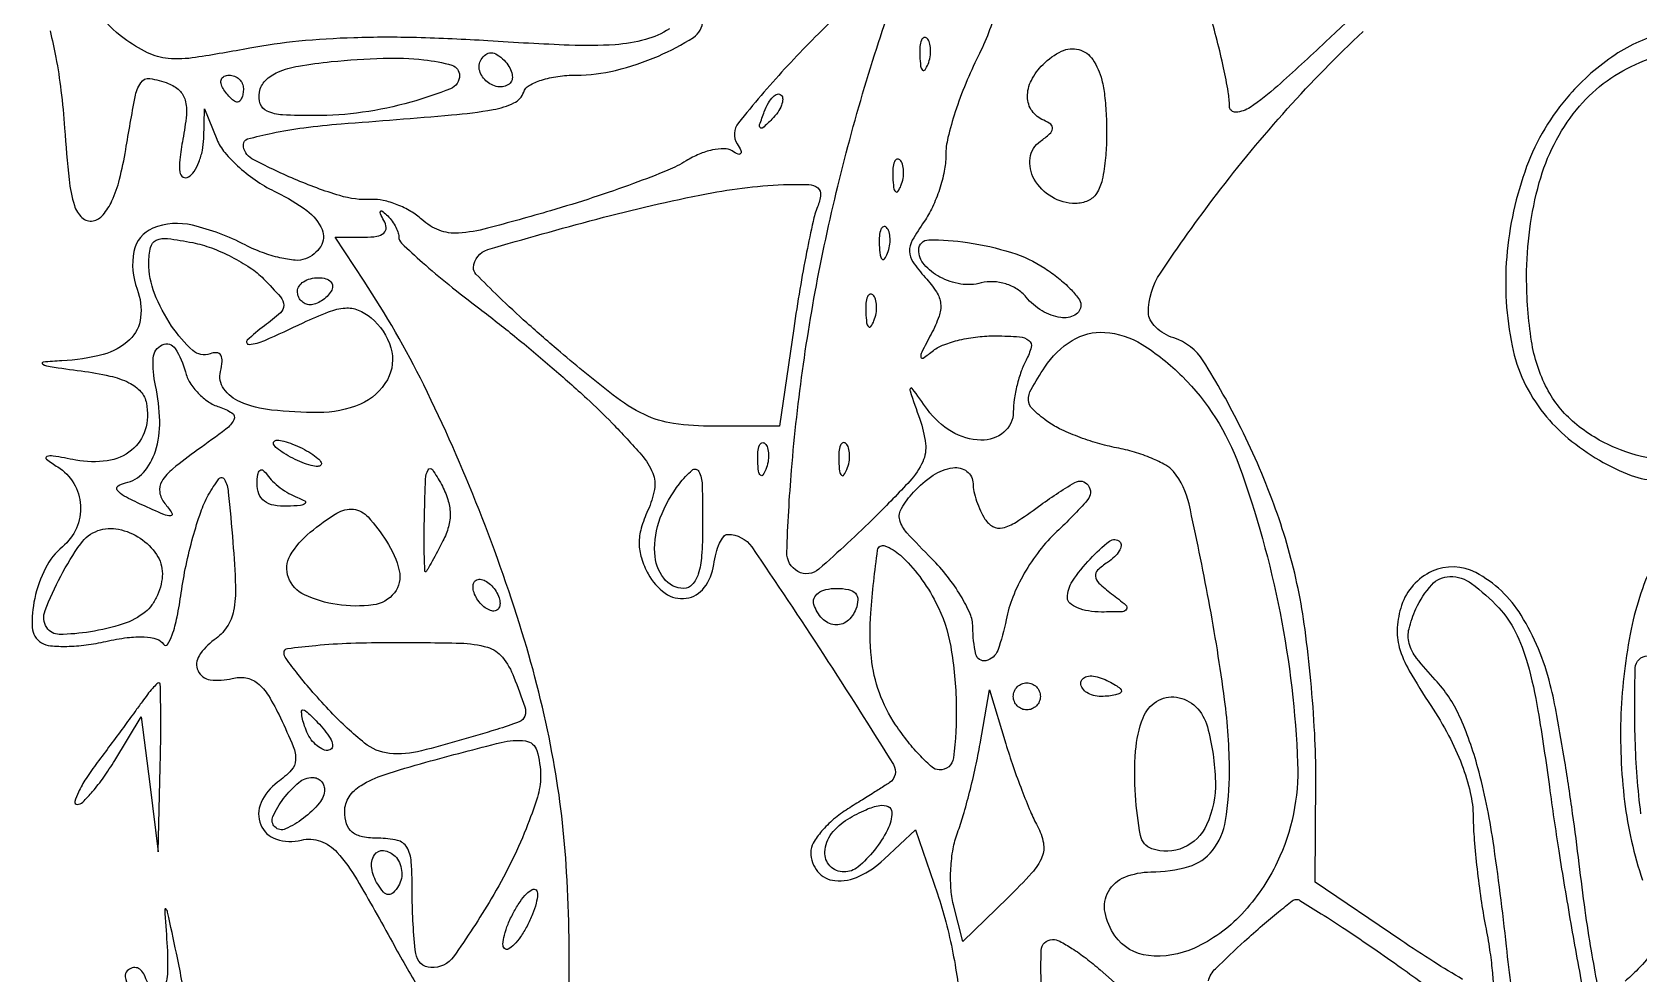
# Model space of a CAD drawing. Extents: x 4 to 800, y 0 to 528.
# Drawn here: x 180.4 to 299.3, y 204.5 to 274.2 of the extents above; entities that cross this region are included whole.
import ezdxf

# ---------------------------------------------------------------- set-up
doc = ezdxf.new("R2010")
doc.units = 0

msp = doc.modelspace()

# ---------------------------------------------------------------- linework, layer by layer
for points in [[(251.744327, 275.939691, -0.052704), (250.396397, 272.394534, 0.01966), (249.479114, 270.390906, 0.018628), (248.703942, 268.285402, 0.018957), (248.158939, 266.372853, 0.059995), (248, 265.053028, -0.049517), (247.884373, 263.888352, -0.029541), (247.530122, 262.540273, -0.029361), (247.013171, 261.225973, -0.044421), (246.400416, 260.161286, 0.023089), (245.520608, 258.772955, 0.135298), (245.309181, 257.943937, 0.149816), (245.563684, 257.167306, 0.030377), (246.48012, 256.021967, -0.039606), (247.309036, 254.94593, -0.118941), (247.61661, 254.077677, -0.113993), (247.500702, 253.142579, -0.034842), (246.915984, 251.833187, 0.004818), (246.215578, 250.487855, 0.153468), (246.154991, 250.125815, 0.557655), (246.323471, 250.051656, 0.016123), (247.08628, 250.613693, -0.079241), (247.850071, 251.040015, -0.030038), (249.023541, 251.39132, -0.028837), (250.368675, 251.626607, -0.031262), (251.695986, 251.697026, -0.015422), (253.466927, 251.625548, -0.151904), (254.15374, 251.357036, -0.297996), (254.321105, 250.847524, -0.057448), (253.945986, 249.899075, 0.03901), (253.583355, 249.072469, 0.023377), (253.277884, 248.043901, 0.023326), (253.068481, 246.985365, 0.037182), (253, 246.065741, -0.222161), (252.296523, 244.560624, -0.183343), (250.606275, 243.974682, -0.127239), (248.428342, 244.60586, -0.104411), (246.639472, 246.25, 0.001675), (245.52078, 247.807707, 0.496442), (245.384452, 247.810848, 0.256635), (245.350762, 247.614361, 0.001138), (246.073169, 245.538478, -0.053896), (246.49975, 243.712324, -0.137757), (246.295882, 242.381397, -0.080905), (245.336959, 240.940649, -0.011005), (242.80567, 238.3339, -0.013992), (238.607445, 234.422129, -0.315934), (237.049017, 234.249869, -0.282752), (236.231745, 235.684755, -0.012089), (236.581172, 241.75, -0.02968), (238.799415, 257.370247, -0.027669), (242.884984, 272.996283, -0.02811), (247.990444, 286.26688, -0.097299)], [(282.34205, 278.950146, 0.017226), (276.099138, 273.454711, -0.0062), (272.551314, 270.190055, -0.03528), (270.528191, 268.616894, -0.130373), (269.475376, 268.25497, -0.435412), (269, 268.697371, 0.042973), (268.908835, 269.756148, 0.009702), (268.565306, 271.531005, 0.009985), (268.086671, 273.570038, 0.009536), (267.520191, 275.620055, 0.011497)], [(227.54267, 274.436001, -0.078463), (225.759865, 273.632495, -0.050063), (223.512846, 273.254206, -0.027382), (220.128091, 273.213599, -0.005492), (214.103507, 273.537659, 0.009651), (208.824977, 273.777574, 0.014224), (204.185354, 273.766772, 0.016147), (200.091511, 273.508253, 0.022789), (196.473143, 272.994932, -0.008577), (192.452096, 272.307427, -0.057553), (190.430617, 272.232183, -0.095708), (188.908666, 272.65112, -0.045042), (187.162306, 273.720548, -0.074956), (185.151829, 275.746066, -0.129614)], [(239.746722, 275.203331, 0.016779), (236.070766, 271.459904, 0.016927), (232.650741, 267.472066, 0.317194), (232.555739, 265.909812, -0.024453), (232.830628, 265.41218, -0.275549), (232.812903, 265.19643, -0.358614), (232.631558, 265.147718, -0.031844), (232.182754, 265.387052, 0.140751), (231.589932, 265.553618, 0.05186), (230.718096, 265.457871, 0.046247), (229.733192, 265.147325, 0.040878), (228.778246, 264.650682, -0.043711), (227.431465, 263.959905, -0.008566), (224.890396, 262.976, -0.00903), (221.879345, 261.930373, -0.008261), (218.74225, 260.961148, -0.005737), (214.073048, 259.660576, -0.047935), (211.912242, 259.302134, -0.109393), (210.501842, 259.514329, -0.09234), (209.213747, 260.306562, 0.050795), (208.390952, 260.911606, 0.038481), (207.384025, 261.405021, 0.039415), (206.355191, 261.723185, 0.06976), (205.471497, 261.795664, -0.088762), (203.127993, 262.077288, -0.027334), (199.773271, 263.306845, -0.020741), (196.632397, 264.81416, -0.277264), (196, 265.866914, -0.337601), (196.310023, 266.273739, -0.015207), (198.129687, 266.715262, -0.020226), (200.470694, 267.110322, -0.012469), (203.25, 267.394231, 0.001773), (211.415763, 268.052236, 0.022206), (214.489258, 268.448922, 0.067745), (216.033041, 268.940112, 0.204199), (216.75, 269.75, -0.18567), (217.146301, 270.231237, -0.050866), (218.062504, 270.632812, -0.044125), (219.275452, 270.90819, -0.033776), (220.632993, 271, 0.060295), (223.558956, 271.354127, 0.041798), (226.720629, 272.417454, 0.039973), (229.311058, 273.792129, 0.256143), (230, 275.048733, 0.359458)], [(181.682913, 274.288611, -0.013167), (182.114683, 272.310607, -0.017251), (182.495899, 269.856103, -0.012039), (182.763117, 267.066679, 0.007903), (183.094911, 263.27285, 0.048707), (183.484561, 261.354368, 0.130932), (184.050246, 260.448264, 0.240103), (184.866143, 260.212738, 0.173498), (185.612001, 260.653594, 0.065765), (186.266178, 261.692286, 0.045963), (186.829488, 263.290603, 0.020222), (187.289837, 265.487617, -0.004338), (187.977886, 269.384032, -0.097439), (188.397732, 270.442172, -0.294925), (189.067808, 270.745613, -0.054563), (190.441966, 270.383896, -0.096361), (191.257593, 269.874199, -0.141949), (191.687811, 269.153411, -0.08845), (191.775691, 268.0526, -0.022171), (191.521314, 266.261923, 0.015712), (191.284595, 264.737207, 0.067514), (191.295794, 263.82063, 0.224765), (191.538347, 263.457761, 0.280252), (191.93622, 263.460582, 0.113219), (192.349048, 263.868203, 0.047401), (192.706134, 264.568509, 0.04367), (192.960421, 265.422127, 0.043356), (193.063386, 266.309017), (193.126773, 268.5), (194.031527, 266.249014, 0.081355), (194.62672, 265.266198, 0.034599), (195.707993, 264.164514, 0.033072), (197.049805, 263.124293, 0.037109), (198.46814, 262.313802, -0.047574), (200.698243, 260.976868, -0.132842), (201.823411, 259.561125, -0.248226), (201.725267, 258.324821, -0.161009), (200.590257, 257.396261, -0.114763), (199.843796, 257.292681, -0.034286), (198.701451, 257.476081, -0.032396), (197.407469, 257.865751, -0.030003), (196.139917, 258.427646, 0.060111), (192.240138, 259.882959, 0.157611), (189.296242, 259.660109, 0.253568), (187.888778, 257.940555, 0.13903), (188.132024, 255.152751, -0.120121), (188.393628, 253.057697, -0.175614), (187.572042, 251.410028, -0.127047), (185.608136, 250.317117, -0.05155), (182.55887, 249.849806, 0.010703), (181.171122, 249.751853, 0.747389), (181.141455, 249.601861, 0.084643), (181.706107, 249.41879, 0.002968), (183.991056, 249.099806, -0.021273), (186.115924, 248.723434, -0.06076), (187.529064, 248.224795, -0.095203), (188.397445, 247.564067, -0.136548), (188.823632, 246.701961, -0.119082), (188.72628, 244.730657, -0.153115), (187.721704, 243.231141, -0.134159), (185.917127, 242.446945, -0.082991), (183.590658, 242.499037, 0.005165), (181.908184, 242.80113, 0.132702), (181.45067, 242.756827, 0.59382), (181.422828, 242.557348, 0.019847), (182.25, 241.993805, -0.11994), (183.439743, 240.775871, -0.1196), (183.938314, 239.146138, -0.118623), (183.635879, 237.458584, -0.116674), (182.598113, 236.081427, 0.103853), (181.346573, 234.505294, 0.06229), (180.546951, 232.2428, 0.067108), (180.372786, 230.104969, 0.245908), (181.043568, 228.973073, 0.116825), (181.721755, 228.747593, 0.027356), (182.92681, 228.706986, 0.026737), (184.354172, 228.813488, 0.023476), (185.826301, 229.073593, -0.022782), (187.398158, 229.35357, -0.045086), (188.662932, 229.404952, -0.060837), (189.586361, 229.245457, -0.183175), (190.084928, 228.862583, 0.542587), (190.380401, 228.8558, 0.066966), (190.732377, 229.556071, 0.033397), (191.092459, 230.881618, 0.01486), (191.396684, 232.667206, -0.017533), (191.753034, 234.693289, -0.015301), (192.264272, 236.784544, -0.015561), (192.843435, 238.647049, -0.043308), (193.400461, 239.8972, -0.036679), (194.190621, 241.105752, -0.549483), (194.604608, 241.069866, -0.095881), (194.882267, 240.13347, -0.003454), (195.220098, 236.3972, -0.01146), (195.415719, 233.159549, -0.056683), (195.277616, 231.341503, -0.10165), (194.782626, 230.142996, -0.091037), (193.839405, 229.181578, 0.096791), (192.716586, 228.010672, 0.257371), (192.640875, 226.893178, 0.256787), (193.545853, 226.230678, 0.096545), (195.166938, 226.333404, -0.106191), (196.180408, 226.378219, -0.129972), (197.041184, 225.987719, -0.08471), (197.850368, 225.060248, -0.025857), (198.740821, 223.417314, -0.012455), (199.68761, 221.297544, -0.110564), (199.864542, 220.296378, -0.179911), (199.543407, 219.539621, -0.045553), (198.524262, 218.641399, 0.130423), (197.305726, 217.134677, 0.20593), (197.28202, 215.497747, 0.218894), (198.438113, 214.424817, 0.141692), (200.293189, 214.358738, -0.148806), (201.699047, 214.289034, -0.12506), (202.940071, 213.451229, -0.049915), (204.413381, 211.423776, -0.006595), (207.033871, 206.798541, 0.007529), (208.988294, 203.363894, 0.006247)], [(286.265015, 204.049436, -0.01149), (284.132127, 205.341494, -0.007065), (281.67843, 206.95528), (275.3558, 211.242834), (275.394139, 218.871417, 0.01479), (275.310787, 222.265518, 0.009686), (275.023391, 226.168479, 0.009746), (274.595187, 229.963279, 0.018392), (274.078181, 233, 0.035178), (272.421342, 238.855578, 0.028677), (269.863216, 244.849067, 0.025295), (267.054311, 249.855129, 0.177211), (264.875537, 251.539503, -0.057843), (264.15834, 251.862272, -0.061637), (263.550939, 252.335202, -0.069168), (263.138864, 252.879517, -0.128166), (263, 253.412351, -0.148073), (263.887078, 256.342076, -0.015959), (268.048343, 262.1717, -0.019834), (273.284833, 268.496822, -0.021192), (278.896623, 274.243123, -0.039869)], [(301.237108, 274.120038, 0.088667), (297.543668, 272.501851, 0.065206), (294.177144, 269.548975, 0.091782), (291.003578, 264.224303, 0.068511), (289.524651, 257.53605, 0.070893), (289.92491, 250.954144, 0.118372), (292.266223, 245.954109, 0.05142), (294.082977, 244.10411, 0.040463), (296.38531, 242.492113, 0.04192), (298.74889, 241.361552, 0.09084), (300.722506, 241, -0.012901)], [(300.677731, 242.53719, -0.062002), (297.588354, 243.398637, -0.075936), (294.546819, 245.252392, -0.098482), (292.509394, 247.795095, -0.081888), (291.364912, 251.298106, -0.038111), (291, 256.078662, -0.06691), (291.93588, 263.040933, -0.10332), (294.693041, 268.426695, -0.117762), (299.062472, 271.79892, -0.106354), (304.654292, 272.996262, -0.088901)], [(220.090514, 202.281341, 0.019879), (219.931517, 211.97642, 0.030755), (218.948816, 220.291165, 0.028719), (216.809754, 229.164353, 0.020567), (213.452379, 238.805251, 0.020667), (209.346812, 248.059191, 0.030699), (204.940569, 255.75), (202.803597, 259), (204.960816, 259, 0.038052), (205.880098, 259.070062, 0.141809), (206.4012, 259.311498, 0.236332), (206.564833, 259.708409, 0.112744), (206.398692, 260.25, -0.015014), (206.142093, 260.728576, -0.226751), (206.139122, 260.912236, -0.476478), (206.255494, 260.942162, -0.025923), (206.589675, 260.666667, -0.042615), (206.938014, 260.288486, -0.037904), (207.232592, 259.842179, -0.039884), (207.435381, 259.397546, -0.087264), (207.5, 259.030112, 0.206979), (207.705711, 258.554464, 0.006849), (209.2625, 257.130948, 0.012016), (211.200696, 255.488525, 0.007956), (213.5, 253.6928, -0.009334), (216.075177, 251.670172, -0.006874), (218.853736, 249.338313, -0.006951), (221.421147, 247.059766, -0.015383), (223.299951, 245.236038, -0.01235), (225.468848, 242.883526, -0.082895), (226.302863, 241.537455, -0.142762), (226.430752, 240.331818, -0.062481), (225.94707, 238.783176, 0.036472), (225.452586, 237.447698, 0.071476), (225.29582, 236.32712, 0.075943), (225.463999, 235.252979, 0.046155), (225.964591, 234.066163, 0.116859), (227.228734, 232.636581, 0.191301), (228.779613, 232.263558, 0.199455), (230.1165, 233.057201, 0.125554), (230.819551, 234.760216, -0.029928), (230.994833, 235.618067, -0.043771), (231.258192, 236.342063, -0.052308), (231.563244, 236.849947, -0.235565), (231.864065, 237, -0.247581), (233.631519, 236.067676, -0.005943), (238.948123, 228.094582, -0.005141), (244.123435, 219.947753, -0.409503), (243.819761, 218.600435, -0.002738), (243.595586, 218.457916, -0.000112), (242.786117, 217.949755, -0.000195), (241.826786, 217.348337, -0.000139), (240.75, 216.674287, 0.036238), (239.697667, 215.904638, 0.040367), (238.807813, 215.016187, 0.044239), (238.189069, 214.144108, 0.132939), (238, 213.445562, 0.175745), (238.513533, 212.02967, 0.198007), (239.788184, 211.359637, 0.135297), (241.594258, 211.680744, 0.077473), (243.43468, 212.938635), (245.767599, 215.130298), (247.383799, 210.38701, -0.01917), (248.003876, 208.309562, -0.014496), (248.529739, 205.987829, -0.014714), (248.89655, 203.775687, -0.032664)], [(296.249326, 203.644841, -0.003603), (295.800692, 206.167488, -0.0076), (295.337088, 209.162029, -0.005049), (294.892371, 212.609235, 0.005457), (294.408828, 216.333419, 0.004943), (293.829122, 220.171252, 0.004954), (293.242149, 223.596629, 0.015762), (292.75545, 225.867367, 0.077403), (290.599679, 231.006903, 0.133118), (287.239175, 234.165647, 0.233938), (284.003679, 234.263289, 0.208243), (281.741345, 231.73905, 0.062669), (281.417342, 230.098131, 0.088844), (281.576582, 228.621879, 0.059902), (282.312777, 226.901442, 0.015258), (283.913017, 224.317605, -0.024814), (285.219774, 222.114722, -0.030678), (286.202263, 219.940706, -0.033902), (286.824871, 217.894225, -0.053899), (287.043551, 216.078555, 0.016932), (287.121438, 214.387672, 0.008169), (287.329775, 212.229326, 0.00809), (287.620431, 209.984185, 0.011496), (287.956773, 208, -0.00986), (288.260091, 206.24549, -0.014696), (288.449749, 204.699635, -0.009649), (288.543479, 203.424812, -0.211924)], [(300.5, 235.192056, 0.062041), (298.742933, 229.987011, 0.040832), (297.985173, 223.703584, 0.040102), (298.256133, 217.219206, 0.051389), (299.585928, 211.398653, -0.010498)], [(290.369969, 200.322242, -0.016099), (289.50972, 206.5, 0.010342), (288.51581, 214.293458, 0.028455), (287.391402, 219.716995, 0.040851), (286.016796, 223.566466, 0.082832), (284.232913, 226.231201, -0.022349), (282.857651, 227.829548, -0.100603), (282.307401, 228.925529, -0.127896), (282.296168, 230.010432, -0.045899), (282.809481, 231.481201, -0.076287), (283.978555, 233.266343, -0.209271), (285.320833, 233.875654, -0.164308), (286.923661, 233.358386, -0.044713), (288.9397, 231.564186, -0.074359), (290.156496, 229.807344, -0.045503), (291.061239, 227.449271, -0.028019), (291.838095, 223.965309, -0.007382), (292.684113, 218.314186, 0.005671), (293.379737, 213.55656, 0.003928), (294.269589, 208.192102, 0.003961), (295.205912, 203.051321, 0.008125)], [(299.460724, 216.297401, -0.023801), (299.038715, 221.819612, -0.015121), (299.046973, 227.107212, -0.404929), (299.968615, 228, 0.181676)], [(267.43707, 203.95216, -0.129831), (267.969535, 204.842218, -0.008907), (270.125195, 206.873269, -0.005427), (271.449362, 208.0511, -0.008111), (272.634028, 209.048728, -0.004067), (273.65268, 209.864993, -0.150838), (273.926815, 209.970687, -0.157184), (274.222598, 209.897286, -0.002229), (275.791939, 208.914438, -0.005938), (277.605735, 207.736816, -0.003848), (279.676815, 206.333782, -0.003434), (281.717492, 204.90755, -0.00551), (283.436315, 203.65991, -0.001473)], [(255.125225, 202.141735, -0.021683), (255.065465, 206.190788, -0.405861), (255.89816, 207, -0.121715), (256.431958, 206.868104, -0.020813), (257.343024, 206.339063, -0.021622), (258.381992, 205.611435, -0.017798), (259.426194, 204.75), (261.963915, 202.5)], [(300.275094, 206.029043, -0.039285), (299.113706, 204.669261, -0.025421), (298.28489, 203.920694, -0.040305)]]:
    msp.add_lwpolyline(points, format="xyb")
for points in [[(246.078947, 272.416667, 0.018894), (246.137993, 271.670344, 0.168741), (246.279315, 271.37858, 0.470617), (246.461564, 271.395823, 0.054073), (246.683114, 271.8125, 0.051402), (246.839148, 272.359369, 0.05415), (246.876576, 272.916927, 0.060344), (246.797407, 273.402231, 0.126455), (246.604167, 273.729167, 0.296942), (246.385309, 273.77538, 0.208169), (246.200665, 273.592839, 0.077125), (246.089945, 273.112848, 0.028489)], [(215.749864, 270.416531, -0.222509), (214.958406, 270.129854, -0.14837), (214.049532, 270.498109, -0.146836), (213.492512, 271.312904, -0.218805), (213.596556, 272.156231, -0.094625), (213.940704, 272.531428, -0.169261), (214.335356, 272.655459, -0.136091), (214.785686, 272.515485, -0.053431), (215.296201, 272.103799, -0.055675), (215.659942, 271.648583, -0.075207), (215.871032, 271.166597, -0.09457), (215.903147, 270.733892, -0.169316)], [(259.554627, 270.638373, -0.034279), (259.75975, 269.494073, -0.015522), (259.878162, 267.975139, -0.015285), (259.904336, 266.358535, -0.020217), (259.823679, 264.888373, -0.027933), (259.573403, 263.244523, -0.093262), (259.157357, 262.240749, -0.143155), (258.51998, 261.695662, -0.106179), (257.608986, 261.5, -0.133323), (255.839865, 261.980267, -0.132041), (254.548763, 263.290442, -0.163306), (254.243756, 264.861558, -0.210298), (255, 266.104598, 0.028578), (255.686107, 266.644627, 0.173566), (255.900669, 267.034474, 0.275254), (255.771258, 267.360572, 0.067689), (255.25, 267.659464, -0.144307), (254.382694, 268.349559, -0.151132), (254.047999, 269.38702, -0.121903), (254.335686, 270.612751, -0.078223), (255.2, 271.8, -0.084287), (256.569976, 272.772302, -0.179318), (257.845282, 272.892765, -0.181593), (258.880037, 272.154109, -0.086631)], [(212, 270.981248, -0.305775), (211.335975, 269.996961, -0.028164), (208.402287, 269.000292, -0.032453), (204.822292, 268.251071, -0.035369), (201.277453, 268, -0.013213), (198.89998, 268.06284, -0.088043), (197.750568, 268.330129, -0.211942), (197.248738, 268.869913, -0.130423), (197.185357, 269.75, -0.148352), (197.630552, 270.600887, -0.098896), (198.546867, 271.223805, -0.057887), (200.08201, 271.672314, -0.017193), (202.508681, 272, -0.016988), (206.349163, 272.253332, -0.034719), (209.365292, 272.140128, -0.0441), (211.43758, 271.730685, -0.333496)], [(196, 270, -0.042167), (195.967655, 269.617151, -0.061769), (195.870461, 269.29375, -0.081139), (195.727648, 269.07446, -0.210953), (195.559017, 269, -0.151918), (195.34829, 269.065539, -0.038439), (195.066025, 269.29375, -0.035638), (194.768994, 269.617226, -0.029505), (194.5, 270, -0.082592), (194.343488, 270.3821, -0.161196), (194.3746, 270.70625, -0.182303), (194.586039, 270.921712, -0.108972), (194.940983, 271, -0.093332), (195.345238, 270.923877, -0.09642), (195.688914, 270.70625, -0.099167), (195.918938, 270.381556, -0.105053)], [(235.124088, 267.733333, -0.011214), (234.463552, 267.106486, -0.400052), (234.270328, 267.111181, -0.286372), (234.21821, 267.336218, -0.008399), (234.564293, 268.293128, -0.036269), (234.866277, 268.940734, -0.070189), (235.210949, 269.395085, -0.120343), (235.538684, 269.59249, -0.278911), (235.806872, 269.526461, -0.20742), (235.927901, 269.220211, -0.082976), (235.837219, 268.768815, -0.063152), (235.558688, 268.246577, -0.043285)], [(244.078947, 263.416667, 0.018894), (244.137993, 262.670344, 0.168741), (244.279315, 262.37858, 0.470617), (244.461564, 262.395823, 0.054073), (244.683114, 262.8125, 0.051402), (244.839148, 263.359369, 0.05415), (244.876576, 263.916927, 0.060344), (244.797407, 264.402231, 0.126455), (244.604167, 264.729167, 0.296942), (244.385309, 264.77538, 0.208169), (244.200665, 264.592839, 0.077125), (244.089945, 264.112848, 0.028489)], [(238.504838, 261.25, 0.042135), (238.170894, 260.173428, 0.005863), (237.695346, 257.884375, 0.006676), (237.199209, 255.154108, 0.005618), (236.744935, 252.25), (235.694171, 245), (230.816974, 245, -0.034872), (227.847525, 245.207351, -0.077967), (225.688533, 245.863512, -0.05345), (223.373959, 247.306478, -0.009815), (219.464254, 250.493358, -0.006678), (216.985825, 252.653453, -0.010258), (214.904516, 254.595305, -0.005068), (213.210522, 256.275807, -0.21324), (213.035029, 256.743358, -0.315088), (214.100645, 258.084, -0.007595), (222.159986, 260.345136, -0.016148), (230.296439, 262.216326, -0.04024), (236.356989, 262.906034, -0.021109), (237.857195, 262.892032, -0.152484), (238.526522, 262.644532, -0.264853), (238.736132, 262.143402, -0.065931)], [(243.078947, 258.416667, 0.018894), (243.137993, 257.670344, 0.168741), (243.279315, 257.37858, 0.470617), (243.461564, 257.395823, 0.054073), (243.683114, 257.8125, 0.051402), (243.839148, 258.359369, 0.05415), (243.876576, 258.916927, 0.060344), (243.797407, 259.402231, 0.126455), (243.604167, 259.729167, 0.296942), (243.385309, 259.77538, 0.208169), (243.200665, 259.592839, 0.077125), (243.089945, 259.112848, 0.028489)], [(197.496528, 255.918022, -0.013245), (198.749841, 254.576735, -0.178635), (198.98966, 253.961122, -0.219815), (198.74376, 253.402722, -0.021055), (197.55887, 252.442328, 0.030337), (196.28152, 251.367121, 0.705653), (196.414616, 251.067927, 0.084984), (197.588471, 251.3631, 0.007265), (200.418041, 252.662308, -0.01826), (202.312061, 253.482031, -0.074406), (203.532163, 253.75923, -0.114734), (204.494913, 253.610172, -0.077819), (205.451968, 253.039863, -0.148653), (206.917631, 250.817006, -0.201336), (206.65747, 248.452298, -0.165653), (204.665413, 246.649615, -0.103287), (201.55, 246.013655, -0.025586), (198.090825, 246.206315, -0.073037), (195.762662, 246.807281, -0.138479), (194.543688, 247.780259, -0.223023), (194.306197, 249.062896, 0.043157), (194.432242, 249.799309, 0.154919), (194.327508, 250.258732, 0.247848), (194.020851, 250.448165, 0.108893), (193.534735, 250.374955, -0.2836), (192.24984, 250.617114, -0.059533), (190.686162, 252.425701, -0.055858), (189.421923, 254.840057, -0.09296), (189, 257.089817, -0.054789), (189.127161, 258.246796, -0.233165), (189.550579, 258.773539, -0.141678), (190.392958, 258.904378, -0.017502), (192.246528, 258.600694, -0.040499), (193.636168, 258.20358, -0.028281), (195.127908, 257.544821, -0.028649), (196.495049, 256.74438, -0.051506)], [(255.323588, 256.707547, -0.023671), (256.348312, 255.964522, -0.030188), (257.213804, 255.182051, -0.031028), (257.835767, 254.463313, -0.16428), (258, 253.976947, -0.274815), (257.559009, 253.235201, -0.162157), (256.512162, 253.048485, -0.100443), (255.128966, 253.545921, -0.08335), (253.942301, 254.569523, 0.077736), (253.281583, 255.15243, 0.066023), (252.437343, 255.545658, 0.065585), (251.514029, 255.707062, 0.074602), (250.621892, 255.611374, -0.1029), (249.107109, 255.534508, -0.083637), (247.561711, 256.048806, -0.09312), (246.406443, 256.97134, -0.179708), (246, 258.065665, -0.412716), (246.738121, 258.807571, -0.037458), (249.614415, 258.606578, -0.039184), (252.854781, 257.871839, -0.069797)], [(202.5, 255, -0.06081), (202.193797, 254.617485, -0.051032), (201.7871, 254.29375, -0.053229), (201.346558, 254.073302, -0.089642), (200.940983, 254, -0.105429), (200.581949, 254.076556, -0.099231), (200.276414, 254.29375, -0.096318), (200.071618, 254.618268, -0.092995), (200, 255, -0.153634), (200.120018, 255.381379, -0.097988), (200.457961, 255.70625, -0.080552), (200.962904, 255.925455, -0.062283), (201.559017, 256, -0.066118), (202.110654, 255.926733, -0.138808), (202.478525, 255.70625, -0.191142), (202.607943, 255.379648, -0.139169)], [(242.078947, 253.416667, 0.018894), (242.137993, 252.670344, 0.168741), (242.279315, 252.37858, 0.470617), (242.461564, 252.395823, 0.054073), (242.683114, 252.8125, 0.051402), (242.839148, 253.359369, 0.05415), (242.876576, 253.916927, 0.060344), (242.797407, 254.402231, 0.126455), (242.604167, 254.729167, 0.296942), (242.385309, 254.77538, 0.208169), (242.200665, 254.592839, 0.077125), (242.089945, 254.112848, 0.028489)], [(191.70159, 249.033119, 0.075402), (192.045473, 248.23383, 0.052624), (192.649766, 247.458365, 0.052349), (193.407266, 246.82153, 0.071908), (194.207142, 246.434256, -0.067509), (195.15576, 245.985178, -0.381938), (195.289909, 245.489212, -0.114569), (194.7111, 244.793118, -0.007646), (192.605524, 243.245945, 0.016066), (190.786268, 241.861393, 0.084493), (189.961715, 240.920401, 0.178625), (189.800926, 240.11662, 0.13497), (190.174642, 239.28957, -0.02745), (190.708525, 238.569262, -0.578073), (190.611817, 238.376656, -0.116795), (190.117885, 238.464166, -0.00491), (188.477093, 239.192391, -0.014232), (187.175597, 239.830727, -0.111101), (186.6649, 240.265922, -0.425698), (186.716441, 240.582943, -0.103985), (187.261817, 240.811905, 0.166325), (188.598658, 241.577126, 0.105622), (189.484248, 243.157331, 0.079508), (189.803092, 245.392904, 0.049839), (189.495064, 248.022471, -0.067622), (189.329625, 250.056299, -0.278755), (189.995645, 251.03489, -0.373676), (190.947263, 250.755356, -0.078685)], [(265.497173, 248.702827, -0.10953), (269.718513, 242.076302, -0.038916), (272.745477, 231.190979, -0.038655), (274.044379, 220.059368, -0.121075), (272.543145, 212.732165, -0.077963), (269.911983, 208.87526, -0.097884), (266.400547, 206.361183, -0.133798), (262.999952, 205.811698, -0.216796), (260.52098, 207.273509, -0.106345), (259.788587, 209.010047, -0.177063), (260.043635, 210.558279, -0.169514), (261.254318, 211.622699, -0.09664), (263.188186, 212, 0.07132), (265.98239, 212.4006, 0.156788), (267.749251, 213.598612, 0.12694), (268.711551, 215.804307, 0.039735), (269, 219.42822, 0.033331), (268.644134, 224.760728, 0.012797), (267.468516, 232.098429, 0.008545), (266.005573, 239.258375, 0.11582), (264.854717, 241.645393, 0.096208), (264.280672, 242.12803, 0.027837), (263.234123, 242.635667, 0.026881), (261.965725, 243.087506, 0.02576), (260.638105, 243.408114, -0.025454), (259.241326, 243.744518, -0.019953), (257.765314, 244.245377, -0.020361), (256.427094, 244.823444, -0.045757), (255.479288, 245.391487, -0.033387), (254.41656, 246.283203, -0.194434), (254.12323, 246.936803, -0.140462), (254.319282, 247.733368, -0.014905), (255.328608, 249.378766, -0.109542), (257.35571, 251.35441, -0.156434), (259.775885, 251.956878, -0.123802), (262.525838, 251.067719, -0.056641)], [(201, 243, -0.027796), (201.514186, 242.625641, -0.102785), (201.765625, 242.315379, -0.335455), (201.732273, 242.122372, -0.190341), (201.5, 242.030626, -0.067616), (201.012663, 242.096832, -0.024967), (200.353125, 242.315379, -0.024204), (199.647707, 242.628962, -0.026766), (199, 243, -0.027796), (198.485814, 243.374359, -0.102785), (198.234375, 243.684621, -0.335455), (198.267727, 243.877628, -0.190341), (198.5, 243.969374, -0.067616), (198.987337, 243.903168, -0.024967), (199.646875, 243.684621, -0.024204), (200.352293, 243.371038, -0.026766)], [(234.683114, 241.8125, -0.054073), (234.461564, 241.395823, -0.470617), (234.279315, 241.37858, -0.168741), (234.137993, 241.670344, -0.018894), (234.078947, 242.416667, -0.028489), (234.089945, 243.112848, -0.077125), (234.200665, 243.592839, -0.208169), (234.385309, 243.77538, -0.296942), (234.604167, 243.729167, -0.126455), (234.797407, 243.402231, -0.060344), (234.876576, 242.916927, -0.05415), (234.839148, 242.359369, -0.051402)], [(240.078947, 242.416667, 0.018894), (240.137993, 241.670344, 0.168741), (240.279315, 241.37858, 0.470617), (240.461564, 241.395823, 0.054073), (240.683114, 241.8125, 0.051402), (240.839148, 242.359369, 0.05415), (240.876576, 242.916927, 0.060344), (240.797407, 243.402231, 0.126455), (240.604167, 243.729167, 0.296942), (240.385309, 243.77538, 0.208169), (240.200665, 243.592839, 0.077125), (240.089945, 243.112848, 0.028489)], [(200, 239.728891, -0.039499), (200.546389, 239.469868, -0.51614), (200.564651, 239.280625, -0.158373), (200.227414, 239.138078, -0.012676), (199.25, 239.078947, -0.05361), (198.258282, 239.150519, -0.116248), (197.561933, 239.453688, -0.140422), (197.154331, 239.990198, -0.095143), (197.015313, 240.75, -0.029585), (197.061652, 241.431383, -0.184474), (197.223917, 241.734209, -0.365822), (197.46018, 241.737197, -0.073435), (197.765313, 241.399944, 0.055286), (198.154583, 240.93712, 0.029751), (198.724811, 240.455299, 0.02924), (199.371863, 240.02802, 0.040378)], [(210.774729, 236.516435, -0.002693), (210.35885, 235.724902, -0.003655), (209.974342, 235.015113, -0.002452), (209.644659, 234.423885, -0.040573), (209.518351, 234.237139, -0.692184), (209.436804, 234.263794, -0.004147), (209.397774, 235.357554, -0.007923), (209.381913, 236.733205, -0.004329), (209.403806, 238.420441, -0.004385), (209.485124, 241.094406, -0.116676), (209.67524, 241.777431, -0.557934), (209.994506, 241.793149, -0.027652), (210.660184, 240.699737, -0.045227), (211.131447, 239.58878, -0.070974), (211.305716, 238.567969, -0.073676), (211.185299, 237.566896, -0.052945)], [(230, 237.5, -0.017581), (229.926588, 235.412809, -0.057535), (229.67261, 234.057603, -0.106974), (229.235547, 233.282326, -0.214271), (228.606989, 233, -0.23742), (227.116342, 233.750102, -0.15009), (226.452698, 235.623678, -0.100541), (226.865633, 238.216363, -0.075188), (228.277679, 240.75, -0.047925), (229.219056, 241.751791, -0.484345), (229.706277, 241.662432, -0.116099), (229.960098, 240.693302, -0.006248)], [(250.015313, 240.75, 0.052094), (250.082732, 240.173128, 0.026118), (250.280603, 239.465495, 0.025612), (250.564083, 238.747633, 0.03436), (250.896927, 238.132536, 0.129165), (251.492301, 237.578782, 0.18249), (252.203272, 237.484907, 0.086195), (253.205624, 237.910694, 0.015747), (254.869315, 239.061501, -0.025345), (257.54723, 240.838887, -0.387901), (258.545719, 240.631505, -0.350372), (258.493557, 239.547142, -0.024344), (256.21466, 237.200523, 0.040488), (254.934586, 235.794392, 0.03402), (253.813818, 234.118902, 0.034728), (252.95641, 232.353499, 0.049352), (252.467763, 230.679854, -0.04121), (251.845209, 228.411174, -0.256318), (250.969228, 227.644783, -0.412177), (250.22717, 228.11518, -0.056033), (250, 230.13594, 0.103084), (249.795322, 231.118168, 0.032656), (249.105585, 232.455501, 0.031036), (248.12045, 233.884669, 0.029967), (246.955184, 235.198662, -0.011458), (245.117244, 237.122828, -0.118771), (244.592813, 238.075685, -0.207051), (244.713899, 238.924874, -0.046433), (245.610172, 240.121739, -0.06197), (247.066442, 241.377123, -0.111966), (248.530402, 241.935976, -0.203205), (249.561654, 241.662428, -0.228431)], [(206.595237, 236.494994, -0.087479), (207.535444, 234.30501, -0.226805), (207.178129, 232.66918, -0.19801), (205.605796, 231.771599, -0.068477), (202.93957, 231.795562, -0.072768), (200.523827, 232.519101, -0.197021), (199.333349, 233.808703, -0.223911), (199.470318, 235.43226, -0.09161), (200.944025, 237.155758, -0.029374), (202.922599, 238.574045, -0.171552), (204.152641, 238.853502, -0.18538), (205.230063, 238.288477, -0.035306)], [(190, 234.087261, -0.059071), (189.907771, 233.309319, -0.044989), (189.632812, 232.495788, -0.046025), (189.228719, 231.769672, -0.075644), (188.75, 231.25664, -0.088612), (187.087755, 230.365271, -0.039837), (184.671009, 229.784532, -0.036106), (182.370093, 229.590768, -0.263094), (181.435266, 230.104742, -0.234372), (181.318177, 231.358213, -0.029854), (182.473626, 233.897811, -0.032353), (183.95585, 236.308037, -0.153909), (185.22896, 237.274526, -0.137865), (186.75729, 237.381549, -0.096514), (188.35864, 236.711063, -0.098159), (189.569857, 235.501664, -0.148696)], [(247.273123, 231.940449, -0.076636), (248.361468, 228.687875, -0.037919), (248.771722, 224.342129, -0.03458), (248.574111, 220.456328, -0.396486), (247.5, 219.559108, -0.164657), (246.98514, 219.767996, -0.023341), (246.143966, 220.565069, -0.024517), (245.208165, 221.639349, -0.018651), (244.287968, 222.900651, -0.061719), (243.084626, 225.271285, -0.060961), (242.489895, 227.873864, -0.044734), (242.445379, 231.176501, -0.016289), (242.952659, 235.833333, -0.48335), (243.496982, 236.151705, -0.090785), (244.638749, 235.448044, -0.049891), (246.068476, 233.875013, -0.040557)], [(259.97104, 234.926624, 0.043173), (259.237336, 234.349277, 0.241011), (259.073377, 233.89276, 0.176537), (259.331156, 233.394786, 0.022498), (260.270182, 232.605997, -0.011202), (261.323242, 231.761234, -0.358676), (261.379364, 231.458913, -0.264606), (261.076595, 231.274024, -0.007717), (259.520182, 231.25, -0.03962), (258.555183, 231.326587, -0.058844), (257.740303, 231.557339, -0.077388), (257.185671, 231.895838, -0.220566), (257, 232.296259, -0.149321), (257.378559, 233.535596, -0.039627), (258.680831, 235.172224, -0.03843), (260.124122, 236.497098, -0.379609), (260.881576, 236.451758, -0.232199), (260.980216, 236.162916, -0.103113), (260.845313, 235.772542, -0.07057), (260.493698, 235.336957, -0.042614)], [(215, 231.881966, -0.117858), (214.920761, 231.550471, -0.186277), (214.70625, 231.357263, -0.154201), (214.382383, 231.338175, -0.076764), (214, 231.5, -0.064269), (213.617474, 231.810561, -0.051777), (213.29375, 232.230237, -0.053414), (213.073533, 232.689814, -0.085235), (213, 233.118034, -0.117858), (213.079239, 233.449529, -0.186277), (213.29375, 233.642737, -0.154201), (213.617617, 233.661825, -0.076764), (214, 233.5, -0.064269), (214.382526, 233.189439, -0.051777), (214.70625, 232.769763, -0.053414), (214.926467, 232.310186, -0.085235)], [(241.345408, 231.457736, -0.133599), (240.691492, 230.564692, -0.199197), (239.773131, 230.300722, -0.17771), (238.856599, 230.760657, -0.108471), (238.229167, 231.8125, -0.178101), (238.243126, 232.266215, -0.142315), (238.547474, 232.653547, -0.099336), (239.123363, 232.913525, -0.056567), (239.885282, 233, -0.046434), (240.79447, 232.915382, -0.158084), (241.310175, 232.634203, -0.202481), (241.489558, 232.155439, -0.081514)], [(216.024751, 226.4349, -0.007277), (216.830856, 224.218086, -0.164255), (216.836634, 223.547161, -0.2281), (216.419991, 223.113616, -0.015394), (214.75, 222.54912, -0.009001), (209.192502, 220.968002, -0.091422), (206.809288, 220.784517, -0.144501), (204.971991, 221.545152, -0.03316), (202.47868, 223.848546, -0.00942), (201.152029, 225.301954, -0.013346), (200.031566, 226.647698, -0.009406), (199.158524, 227.798987, -0.15585), (199.008674, 228.25, -0.381033), (199.269431, 228.549392, -0.008218), (201.359818, 228.779687, -0.014557), (203.948497, 228.946055, -0.008767), (207.024751, 229, -0.00578), (212.066228, 228.941717, -0.063718), (214.059327, 228.639705, -0.153877), (215.179864, 227.900737, -0.079947)], [(261, 225.393011, -0.289661), (260.903916, 225.241071, -0.046727), (260.559375, 225.115447, -0.039339), (260.074824, 225.028469, -0.024748), (259.5, 225, -0.062722), (258.926468, 225.07223, -0.08088), (258.440625, 225.284531, -0.098158), (258.115494, 225.599211, -0.152681), (258, 225.968615, -0.184534), (258.122486, 226.289193, -0.147206), (258.440625, 226.483616, -0.100118), (258.925634, 226.511135, -0.055937), (259.5, 226.361626, -0.02136), (260.074558, 226.112506, -0.030395), (260.559375, 225.839659, -0.030693), (260.912889, 225.579329, -0.222225)], [(188.494885, 224.602997, -0.003099), (187.961812, 223.8642, -0.000846), (187.111307, 222.704859, -0.000856), (186.142363, 221.393454, -0.000891), (185.181906, 220.102997, 0.015866), (184.349832, 218.912179, 0.031778), (183.785067, 217.913363, 0.046455), (183.522784, 217.212809, 0.49667), (183.681906, 217.006323, 0.194281), (184.106835, 217.181742, 0.021567), (184.838709, 217.963618, 0.023733), (185.6565, 219.013436, 0.017072), (186.471147, 220.256323), (188.442294, 223.5), (189.064043, 218.5), (189.685793, 213.5), (189.842896, 219.75, 0.003823), (189.884804, 222.146554, 0.00638), (189.878911, 224.164062, 0.001631), (189.846002, 225.901104, 0.407725), (189.744885, 226, 0.200897), (189.601266, 225.939868, 0.011962), (189.272463, 225.58963, 0.016474), (188.894593, 225.138243, 0.011298)], [(254.779457, 215.40162, -0.075838), (255.224784, 214.150995, -0.146632), (255.119195, 213.103798, -0.086787), (254.377046, 211.932637, -0.015765), (252.580837, 210.07835), (249.253595, 206.853461), (248.569159, 209.580472, -0.046184), (248.37821, 210.813818, -0.029293), (248.374235, 212.269074, -0.029328), (248.540046, 213.711165, -0.047157), (248.866712, 214.903741, 0.019814), (249.29215, 216.179084, 0.008492), (249.76322, 217.912349, 0.008387), (250.20334, 219.778483, 0.010946), (250.539689, 221.5), (251.230676, 225.5), (252.440755, 221.5, 0.00978), (252.986787, 219.814715, 0.008328), (253.626907, 218.058601, 0.008417), (254.263042, 216.479837, 0.023405)], [(255, 225, -0.099038), (254.923658, 224.618362, -0.097945), (254.70625, 224.29375, -0.097945), (254.381638, 224.076342, -0.099038), (254, 224, -0.099038), (253.618362, 224.076342, -0.097945), (253.29375, 224.29375, -0.097945), (253.076342, 224.618362, -0.099038), (253, 225, -0.099038), (253.076342, 225.381638, -0.097945), (253.29375, 225.70625, -0.097945), (253.618362, 225.923658, -0.099038), (254, 226, -0.099038), (254.381638, 225.923658, -0.097945), (254.70625, 225.70625, -0.097945), (254.923658, 225.381638, -0.099038)], [(267.369714, 222.75, -0.0589), (267.959571, 218.68708, -0.114107), (267.308716, 215.488182, -0.183681), (265.6038, 213.803157, -0.19245), (263.25, 213.718461, -0.266081), (262.418154, 214.69333, -0.030033), (262.038024, 217.688423, -0.035262), (262.052021, 220.943445, -0.073033), (262.606989, 223.418213, -0.161614), (263.595803, 224.62397, -0.177548), (265.068374, 224.940983, -0.160884), (266.50664, 224.231215, -0.133662)], [(202, 222.5, -0.035237), (202.42795, 221.903434, -0.100348), (202.603286, 221.425778, -0.22275), (202.515803, 221.128897, -0.214681), (202.229434, 221, -0.125677), (201.798443, 221.11007, -0.064053), (201.343184, 221.440625, -0.05745), (200.934012, 221.926337, -0.054778), (200.638374, 222.5, -0.019009), (200.442315, 223.075405, -0.034664), (200.333541, 223.559375, -0.044074), (200.311504, 223.904913, -0.407084), (200.40894, 224, -0.176553), (200.604143, 223.928855, -0.014236), (201.019109, 223.559375, -0.017822), (201.49792, 223.074599, -0.012711)], [(218, 219.071671, -0.076146), (217.76654, 217.547586, -0.019774), (216.928427, 215.204683, -0.01964), (215.748409, 212.578926, -0.018907), (214.352093, 210.019578, -0.020089), (211.556878, 205.729083, -0.255676), (209.886337, 204.916807, -0.365939), (208.759393, 205.965946, -0.029891), (208.5, 210.300997, 0.014609), (208.427992, 212.764942, 0.12022), (208.101155, 213.8301, 0.205209), (207.396455, 214.34281, 0.056105), (206, 214.5, -0.044926), (204.819006, 214.606329, -0.123914), (204.063795, 214.949175, -0.149271), (203.643092, 215.561853, -0.07649), (203.5, 216.491745, -0.147099), (203.821056, 217.559424, -0.110991), (204.709099, 218.412835, -0.056856), (206.414475, 219.196709, -0.012568), (209.5, 220.124614, -0.004984), (215.078811, 221.590928, -0.092841), (216.887324, 221.703026, -0.29968), (217.727176, 220.987587, -0.070842)], [(202, 218.122445, -0.17682), (201.630142, 217.109282, -0.055171), (200.439025, 215.975998, -0.057489), (199.113243, 215.189476, -0.310978), (198.333333, 215.333333, -0.310978), (198.189476, 216.113243, -0.057489), (198.975998, 217.439025, -0.055171), (200.109282, 218.630142, -0.17682), (201.122445, 219, -0.099038), (201.457353, 218.933005, -0.097945), (201.742218, 218.742218, -0.097945), (201.933005, 218.457353, -0.099038)], [(244, 216.434259, -0.118176), (243.687478, 215.130455, -0.050677), (242.71236, 213.615115, -0.050514), (241.500976, 212.375796, -0.17574), (240.464816, 212, -0.205146), (239.425836, 212.445014, -0.211592), (239.048766, 213.496212, -0.142071), (239.547783, 214.842849, -0.101914), (240.75, 215.919901, -0.024902), (242.093071, 216.61506, -0.06782), (243.115989, 216.922981, -0.147443), (243.74085, 216.83759, -0.293574)], [(207.487868, 210.98037, -0.051636), (207.087434, 210.460944, -0.224971), (206.734697, 210.324824, -0.198204), (206.374158, 210.505984, -0.040088), (205.940983, 211.095492, -0.098573), (205.501983, 212.272268, -0.180453), (205.69928, 213.26331, -0.293102), (206.37763, 213.588475, -0.167068), (207.225735, 213.174265, -0.090402), (207.552181, 212.702269, -0.076613), (207.715237, 212.117308, -0.07681), (207.694401, 211.511839, -0.09172)], [(217, 208, -0.026112), (216.518487, 207.20325, -0.046734), (216.032434, 206.6134, -0.067353), (215.612744, 206.291912, -0.338219), (215.337959, 206.328707, -0.220734), (215.217259, 206.658447, -0.039856), (215.326184, 207.31965, -0.036373), (215.591448, 208.131917, -0.025763), (216, 209, -0.026112), (216.481513, 209.79675, -0.046734), (216.967566, 210.3866, -0.067353), (217.387256, 210.708088, -0.338219), (217.662041, 210.671293, -0.220734), (217.782741, 210.341553, -0.039856), (217.673816, 209.68035, -0.036373), (217.408552, 208.868083, -0.025763)], [(190.339695, 206.75, -0.028122), (190.369039, 204.430365, -0.133595), (189.968812, 203.177471, -0.499034), (189.371982, 203.135485, -0.093334), (188.720238, 204.25, 0.087889), (188.483527, 204.665011, 0.141111), (188.148808, 204.89241, 0.155562), (187.76889, 204.895345, 0.113684), (187.401845, 204.681607, 0.25845), (187.255566, 204.226907, 0.086176), (187.515002, 203.55103, 0.059991), (188.125021, 202.762224, 0.036128), (189.01494, 201.980983, 0.032863), (190.895472, 200.742106, 0.429222), (191.614206, 200.959762, 0.161827), (191.787068, 202.143646, 0.008287), (191.035581, 206, 0.000573), (190.392094, 209.016404, 0.134977), (190.262553, 209.265438, 0.705725), (190.174075, 209.22737, 0.001062)]]:
    msp.add_lwpolyline(points, format="xyb", close=True)

doc.saveas('drawing.dxf')
